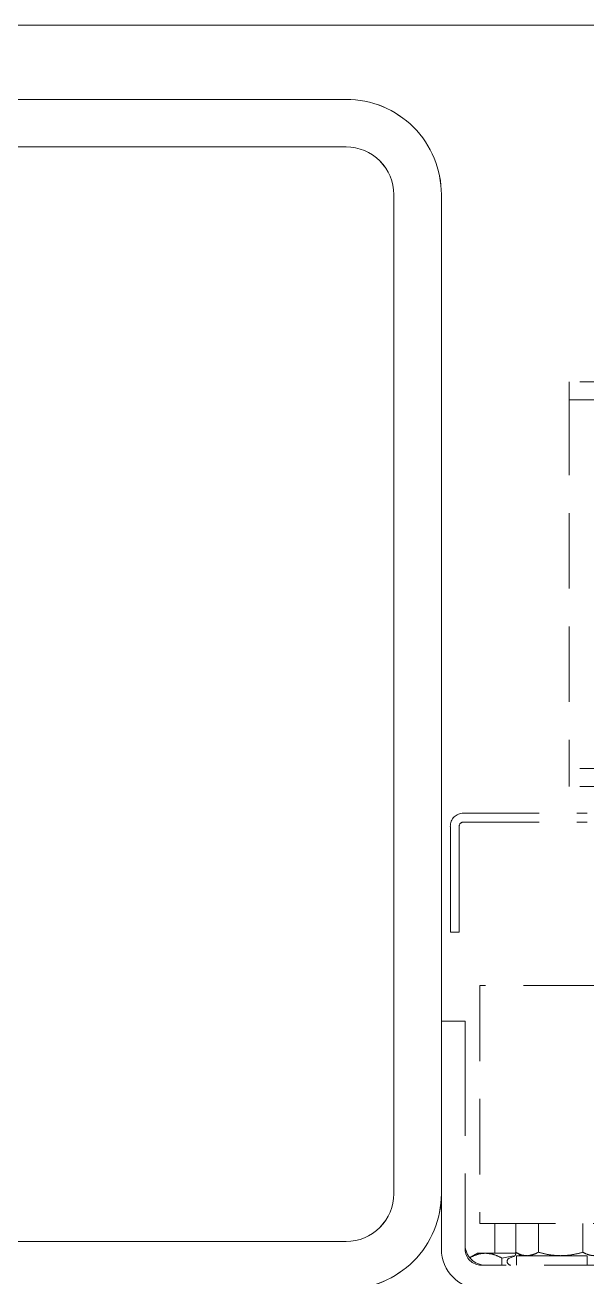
# Model space of a CAD drawing. Header units: millimetres. Extents: x 5227 to 261376, y 53707 to 123566.
# Drawn here: x 56423.6 to 56518.1, y 111475.6 to 111686 of the extents above; entities that cross this region are included whole.
import ezdxf

# ---------------------------------------------------------------- set-up
doc = ezdxf.new("R2010")
doc.units = ezdxf.units.MM
doc.linetypes.add('HIDDEN', pattern=[9.525, 6.35, -3.175])
doc.layers.get('0').update_dxf_attribs({"lineweight": 0})
for name, color, linetype, lineweight in [('PV_DIMENTION_SECOND_ROMANS', 7, 'Continuous', 0), ('PV_STEEL_BOX&PIPE_SECTION', 6, 'Continuous', 0), ('PV_STEEL_PLATE', 4, 'Continuous', 0)]:
    doc.layers.add(name, color=color, linetype=linetype, lineweight=lineweight)

# ---------------------------------------------------------------- blocks, each defined once
blk = doc.blocks.new('SHS 200X8.0TK')
at = {"layer": 'PV_STEEL_BOX&PIPE_SECTION', "linetype": 'ByBlock'}
for points in [[(-84, 100), (84, 100, -0.414214), (100, 84), (100, -84, -0.414214), (84, -100), (-84, -100, -0.414214), (-100, -84), (-100, 84, -0.414214)], [(-84, 92), (84, 92, -0.414214), (92, 84), (92, -84, -0.414214), (84, -92), (-84, -92, -0.414214), (-92, -84), (-92, 84, -0.414214)]]:
    blk.add_lwpolyline(points, format="xyb", close=True, dxfattribs=at)
blk = doc.blocks.new('G$C42F62ED0')
at = {"layer": 'PV_STEEL_PLATE'}
blk.add_lwpolyline([(112.5, 200), (112.5, -200), (-112.5, -200), (-112.5, 200)], close=True, dxfattribs=at)
at = {"layer": 'PV_STEEL_BOX&PIPE_SECTION', "linetype": 'ByBlock'}
blk.add_blockref('SHS 200X8.0TK', (0, 0), dxfattribs=at)
blk = doc.blocks.new('5251YJ5ET1M5TU')
at = {"color": 252, "linetype": 'HIDDEN', "lineweight": 0, "ltscale": 2}
for p, q in [((51936.87, 114602.85), (51936.87, 114599.85)), ((51951.37, 114602.85), (51936.87, 114602.85)), ((51936.87, 114599.85), (51951.37, 114599.85)), ((51936.87, 114599.85), (51936.87, 114537.85)), ((51951.37, 114537.85), (51936.87, 114537.85)), ((51936.87, 114537.85), (51936.87, 114534.85)), ((51951.37, 114534.85), (51936.87, 114534.85)), ((51919.12, 114530.35), (51939.87, 114530.35)), ((51916.89, 114520.35), (51916.89, 114528.12)), ((51918.39, 114520.35), (51918.39, 114528.12)), ((51919.12, 114528.85), (51939.87, 114528.85)), ((51916.89, 114510.35), (51916.89, 114520.35)), ((51918.39, 114520.35), (51918.39, 114510.35)), ((51918.39, 114510.35), (51916.89, 114510.35)), ((51941.87, 114501.35), (51921.87, 114501.35)), ((51921.87, 114501.35), (51921.87, 114461.35)), ((51915.39, 114495.35), (51919.39, 114495.35)), ((51915.39, 114457.05), (51915.39, 114495.35)), ((51919.39, 114495.35), (51919.39, 114485.35)), ((51919.39, 114457.05), (51919.39, 114485.35)), ((51921.87, 114461.35), (51941.87, 114461.35)), ((51924.39, 114461.35), (51924.39, 114456.35)), ((51927.88, 114461.35), (51927.88, 114456.53)), ((51931.69, 114461.35), (51931.69, 114456.53)), ((51939.19, 114461.35), (51939.19, 114456.53)), ((51921.39, 114456.35), (51920.21, 114455.67)), ((51921.39, 114456.35), (51922.78, 114456.35)), ((51922.78, 114456.35), (51927.88, 114456.35)), ((51927.49, 114455.93), (51925.56, 114455.55)), ((51925.56, 114454.35), (51925.56, 114455.55)), ((51927.49, 114455.79), (51926.84, 114455.55)), ((51927.85, 114456.55), (51928.89, 114455.95)), ((51927.99, 114455.95), (51927.99, 114454.35)), ((51939.87, 114455.95), (51927.99, 114455.95)), ((51928.54, 114456.15), (51928.54, 114455.95)), ((51939.87, 114455.95), (51939.87, 114454.35)), ((52345.39, 114454.35), (51922.09, 114454.35))]:
    blk.add_line(p, q, dxfattribs=at)
for centre, radius, start, end in [((51919.12, 114528.12), 2.24, 90, 180), ((51919.12, 114528.12), 0.737, 90, 180), ((51922.79, 114457.75), 3.4, 180, 270), ((51922.09, 114457.05), 6.7, 180, 270), ((51922.09, 114457.05), 2.7, 180, 270), ((51927.06, 114454.97), 0.619, 110, 270)]:
    blk.add_arc(centre, radius, start, end, dxfattribs=at)
for points, knots in [([(51922.78, 114456.35), (51922.71, 114456.35), (51922.22, 114456.34), (51921.34, 114456.19), (51920.56, 114455.81), (51920.2, 114455.63)], [0, 0, 0, 0, 0.07549, 0.571675, 1, 1, 1, 1]), ([(51925.56, 114455.55), (51925.11, 114455.77), (51924.2, 114456.23), (51923.26, 114456.31), (51922.78, 114456.35)], [0, 0, 0, 0, 0.495458, 1, 1, 1, 1]), ([(51927.88, 114456.29), (51927.88, 114456.23), (51927.86, 114456.13), (51927.78, 114455.98), (51927.66, 114455.86), (51927.55, 114455.81), (51927.49, 114455.79), (51927.49, 114455.79)], [0, 0, 0, 0, 0.236168, 0.471367, 0.732415, 0.993147, 1, 1, 1, 1]), ([(51927.88, 114456.29), (51927.88, 114456.23), (51927.87, 114456.13), (51927.78, 114455.98), (51927.66, 114455.86), (51927.55, 114455.81), (51927.5, 114455.79), (51927.5, 114455.79)], [0, 0, 0, 0, 0.236168, 0.471367, 0.732415, 0.993147, 1, 1, 1, 1]), ([(51929.78, 114455.95), (51929.61, 114455.96), (51928.97, 114455.99), (51928.34, 114456.3), (51927.88, 114456.53)], [0, 0, 0, 0, 0.268634, 1, 1, 1, 1]), ([(51931.69, 114456.53), (51931.53, 114456.44), (51930.91, 114456.1), (51930.26, 114456.02), (51929.78, 114455.95)], [0, 0, 0, 0, 0.257551, 1, 1, 1, 1]), ([(51931.69, 114456.53), (51932.3, 114456.37), (51933.53, 114456.04), (51934.8, 114455.98), (51935.44, 114455.95)], [0, 0, 0, 0, 0.495458, 1, 1, 1, 1]), ([(51935.44, 114455.95), (51935.53, 114455.95), (51936.2, 114455.96), (51937.47, 114456.08), (51938.61, 114456.38), (51939.19, 114456.53)], [0, 0, 0, 0, 0.070077, 0.530778, 1, 1, 1, 1]), ([(51939.19, 114456.53), (51939.49, 114456.37), (51940.1, 114456.04), (51940.73, 114455.98), (51941.04, 114455.95)], [0, 0, 0, 0, 0.495458, 1, 1, 1, 1])]:
    blk.add_open_spline(points, degree=3, knots=knots, dxfattribs=at)
at = {"layer": 'PV_STEEL_BOX&PIPE_SECTION', "linetype": 'ByBlock', "xscale": -1, "rotation": 89.99999999999977}
blk.add_blockref('SHS 200X8.0TK', (51815.39, 114550.35), dxfattribs=at)

msp = doc.modelspace()

# ---------------------------------------------------------------- block references
at = {"layer": 'PV_DIMENTION_SECOND_ROMANS', "rotation": 270}
msp.add_blockref('G$C42F62ED0', (56393.61, 111573.53), dxfattribs=at)
at = {"layer": 'PV_DIMENTION_SECOND_ROMANS'}
msp.add_blockref('5251YJ5ET1M5TU', (4578.23, -2976.82), dxfattribs=at)

doc.saveas('drawing.dxf')
